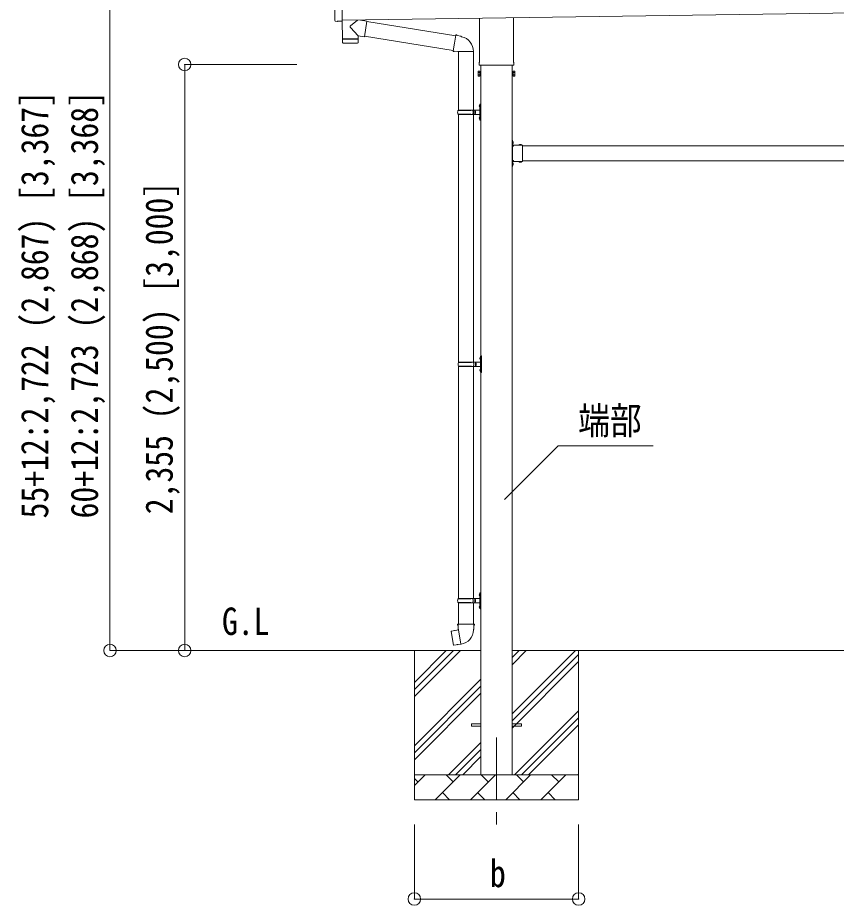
# Model space of a CAD drawing. Units: millimetres, scale not verified. Extents: x -88263 to 14131, y -29850 to 9646.
# Drawn here: x 1052 to 4340, y -5657 to -2090 of the extents above; entities that cross this region are included whole.
import ezdxf
from ezdxf.enums import TextEntityAlignment as Align

# ---------------------------------------------------------------- set-up
doc = ezdxf.new("R2010")
doc.units = ezdxf.units.MM
doc.header["$LTSCALE"] = 50
doc.header["$PDMODE"] = 32
doc.header["$PDSIZE"] = 50
doc.linetypes.add('CHAIN1', pattern=[8, 5, -1, 1, -1])
doc.linetypes.add('USER8', pattern=[4, 3, -1])
for name, color, linetype, lineweight in [('0-2_建具', 4, 'Continuous', 9), ('0-4_設備', 7, 'Continuous', 9), ('0-6_手摺', 5, 'Continuous', 5), ('0-7_ハッチ', 6, 'Continuous', 9), ('0-9_敷地', 7, 'Continuous', 9)]:
    doc.layers.add(name, color=color, linetype=linetype, lineweight=lineweight)
doc.styles.add('ＭＳ ゴシック', font='')
doc.styles.get('ＭＳ ゴシック').set_extended_font_data('MS Gothic')

msp = doc.modelspace()

# ---------------------------------------------------------------- linework, layer by layer
at = {"layer": '0-2_建具'}
for p, q in [((2352.51, -1905.36), (2355.33, -2103.19)), ((2355.29, -2100.43), (7719.98, -2023.79)), ((2325.91, -2101.26), (2325.24, -2054.24)), ((2335.72, -2104.48), (2328.79, -2104.21)), ((2336.46, -2104.19), (2337.11, -2103.55)), ((2337.11, -2103.55), (2355.35, -2104.2)), ((2355.33, -2103.19), (2355.35, -2104.2)), ((2906.73, -2268.2), (2906.73, -2092.55)), ((3043.33, -2090.6), (3043.33, -2268.2)), ((2905.03, -2276.97), (2905.03, -2271.47)), ((3042.97, -2280.47), (2907.1, -2280.47)), ((2912.53, -2280.47), (2912.53, -5132.97)), ((3037.53, -5132.97), (3037.53, -2280.47)), ((3045.03, -2271.47), (3045.03, -2276.97)), ((2901.03, -2306.47), (2901.79, -2305.15)), ((2901.03, -2306.47), (2901.03, -2323.47)), ((2908.03, -2305.15), (2901.79, -2305.15)), ((2908.03, -2310.06), (2901.79, -2310.06)), ((2908.03, -2324.78), (2908.03, -2305.15)), ((2908.03, -2305.77), (2910.53, -2305.77)), ((2908.03, -2324.17), (2908.03, -2305.77)), ((2910.53, -2304.47), (2912.53, -2304.47)), ((2910.53, -2325.47), (2910.53, -2304.47)), ((2912.53, -2304.47), (2912.53, -2325.47)), ((3037.53, -2304.47), (3037.53, -2325.47)), ((3039.53, -2304.47), (3037.53, -2304.47)), ((3039.53, -2325.47), (3039.53, -2304.47)), ((3042.03, -2305.77), (3039.53, -2305.77)), ((3042.03, -2305.15), (3048.27, -2305.15)), ((3042.03, -2324.78), (3042.03, -2305.15)), ((3042.03, -2324.17), (3042.03, -2305.77)), ((3042.03, -2310.06), (3048.27, -2310.06)), ((3049.03, -2306.47), (3048.27, -2305.15)), ((3049.03, -2306.47), (3049.03, -2323.47)), ((2901.03, -2323.47), (2901.79, -2324.78)), ((2908.03, -2319.88), (2901.79, -2319.88)), ((2908.03, -2324.78), (2901.79, -2324.78)), ((2910.53, -2324.17), (2908.03, -2324.17)), ((2912.53, -2325.47), (2910.53, -2325.47)), ((3037.53, -2325.47), (3039.53, -2325.47)), ((3039.53, -2324.17), (3042.03, -2324.17)), ((3042.03, -2319.88), (3048.27, -2319.88)), ((3042.03, -2324.78), (3048.27, -2324.78)), ((3049.03, -2323.47), (3048.27, -2324.78)), ((3037.53, -2581.97), (3037.53, -2601.97)), ((3039.53, -2581.97), (3037.53, -2581.97)), ((3037.53, -2588.97), (3039.53, -2588.97)), ((3037.53, -2594.97), (3039.53, -2594.97)), ((3039.53, -2581.97), (3039.53, -2601.97)), ((3039.53, -2586.07), (3039.53, -2597.87)), ((3040.04, -2586.07), (3039.53, -2586.07)), ((3040.04, -2597.87), (3039.53, -2597.87)), ((3079.53, -2601.97), (3039.53, -2601.97)), ((3040.04, -2586.07), (3040.04, -2597.87)), ((3064.63, -2601.46), (3064.63, -2601.97)), ((3076.43, -2601.46), (3064.63, -2601.46)), ((3076.43, -2601.97), (3064.63, -2601.97)), ((3076.43, -2601.46), (3076.43, -2601.97)), ((3079.53, -2601.97), (3079.53, -2667.97)), ((3038.03, -2604.97), (3038.03, -2664.97)), ((3043.53, -2604.97), (3038.03, -2604.97)), ((3043.53, -2603.97), (3039.53, -2603.97)), ((3039.53, -2605.97), (3043.53, -2605.97)), ((3039.53, -2605.97), (3039.53, -2663.97)), ((3043.53, -2605.97), (3043.53, -2603.97)), ((3079.53, -2604.97), (4670.53, -2604.97)), ((3037.53, -2667.97), (3037.53, -2687.97)), ((3037.53, -2674.97), (3039.53, -2674.97)), ((3043.53, -2664.97), (3038.03, -2664.97)), ((3039.53, -2663.97), (3043.53, -2663.97)), ((3039.53, -2665.97), (3043.53, -2665.97)), ((3079.53, -2667.97), (3039.53, -2667.97)), ((3039.53, -2667.97), (3039.53, -2687.97)), ((3039.53, -2672.07), (3039.53, -2683.87)), ((3040.04, -2672.07), (3039.53, -2672.07)), ((3040.04, -2672.07), (3040.04, -2683.87)), ((3043.53, -2663.97), (3043.53, -2665.97)), ((3076.43, -2667.97), (3064.63, -2667.97)), ((3064.63, -2668.48), (3064.63, -2667.97)), ((3076.43, -2668.48), (3064.63, -2668.48)), ((3076.43, -2668.48), (3076.43, -2667.97)), ((3079.53, -2664.97), (4670.53, -2664.97)), ((3037.53, -2680.97), (3039.53, -2680.97)), ((3039.53, -2687.97), (3037.53, -2687.97)), ((3040.04, -2683.87), (3039.53, -2683.87)), ((2875.03, -4937.47), (2875.03, -4928.47)), ((2875.03, -4928.47), (2912.53, -4928.47)), ((2875.03, -4937.47), (2912.53, -4937.47)), ((3037.53, -4928.47), (3075.03, -4928.47)), ((3037.53, -4937.47), (3075.03, -4937.47)), ((3075.03, -4937.47), (3075.03, -4928.47))]:
    msp.add_line(p, q, dxfattribs=at)
at = {"layer": '0-2_建具', "linetype": 'USER8'}
for p, q in [((3039.37, -2590.82), (3038.76, -2591.97)), ((3039.37, -2593.11), (3038.76, -2591.97)), ((3042.14, -2589.47), (3039.37, -2590.82)), ((3042.14, -2594.47), (3039.37, -2593.11)), ((3068.03, -2599.36), (3069.39, -2602.14)), ((3069.39, -2602.14), (3070.53, -2602.74)), ((3071.68, -2602.14), (3070.53, -2602.74)), ((3073.03, -2599.36), (3071.68, -2602.14)), ((3068.03, -2670.58), (3069.39, -2667.8)), ((3069.39, -2667.8), (3070.53, -2667.19)), ((3071.68, -2667.8), (3070.53, -2667.19)), ((3073.03, -2670.58), (3071.68, -2667.8)), ((3039.37, -2676.82), (3038.76, -2677.97)), ((3039.37, -2679.11), (3038.76, -2677.97)), ((3042.14, -2675.47), (3039.37, -2676.82)), ((3042.14, -2680.47), (3039.37, -2679.11))]:
    msp.add_line(p, q, dxfattribs=at)
at = {"layer": '0-2_建具', "color": 7, "linetype": 'CHAIN1'}
msp.add_line((2975.03, -4982.97), (2975.03, -5331.97), dxfattribs=at)
at = {"layer": '0-2_建具'}
for centre, radius, start, end in [((2909.03, -2271.47), 4, 125.09963, 180), ((2909.03, -2276.97), 4, 180, 194.47751), ((2909.03, -2276.97), 4, 194.47751, 241.04498), ((3041.03, -2276.97), 4, 298.95502, 345.52249), ((3041.03, -2271.47), 4, 0, 54.90037), ((3041.03, -2276.97), 4, 345.52249, 360), ((2917.27, -2314.97), 16.24, 162.41205, 197.58795), ((2905.38, -2307.61), 4.34, 145.61575, 214.38425), ((3032.79, -2314.97), 16.24, 342.41205, 17.58795), ((3044.69, -2307.61), 4.34, 325.61575, 34.38425), ((2905.38, -2322.33), 4.34, 145.61575, 214.38425), ((3044.69, -2322.33), 4.34, 325.61575, 34.38425), ((3039.53, -2601.97), 2, 180, 270), ((3034.3, -2591.97), 8.23, 314.2189, 45.7811), ((3070.53, -2607.2), 8.23, 44.2189, 135.7811), ((3039.53, -2667.97), 2, 90, 180), ((3034.3, -2677.97), 8.23, 314.2189, 45.7811), ((3070.53, -2662.74), 8.23, 224.2189, 315.7811)]:
    msp.add_arc(centre, radius, start, end, dxfattribs=at)
for centre, major_axis, start_param, end_param in [((2328.92, -2101.21), (-2.15, -2.1), 5.5252311, 7.0411395), ((2335.76, -2103.48), (-0.717, -0.7), 0.7579542, 1.5707963)]:
    msp.add_ellipse(centre, major_axis=major_axis, ratio=0.9974, start_param=start_param, end_param=end_param, dxfattribs=at)
at = {"layer": '0-4_設備'}
for p, q in [((2912.53, -4632.97), (2022.57, -4632.97)), ((2645.03, -4761.45), (2773.51, -4632.97)), ((2645.03, -4789.74), (2801.8, -4632.97)), ((2645.03, -4818.02), (2830.08, -4632.97)), ((2645.03, -4632.97), (2645.03, -5232.97)), ((3037.53, -4661.79), (3066.36, -4632.97)), ((3037.53, -4690.08), (3094.64, -4632.97)), ((3037.53, -4888.07), (3292.63, -4632.97)), ((4712.53, -4632.97), (3037.53, -4632.97)), ((3305.03, -4632.97), (3305.03, -5232.97)), ((3037.53, -4916.35), (3305.03, -4648.85)), ((3037.53, -4944.64), (3305.03, -4677.14)), ((2645.03, -5016.01), (2912.53, -4748.51)), ((2645.03, -5044.29), (2912.53, -4776.79)), ((2645.03, -5072.58), (2912.53, -4805.08)), ((3047.19, -5132.97), (3305.03, -4875.13)), ((3075.47, -5132.97), (3305.03, -4903.41)), ((3103.76, -5132.97), (3305.03, -4931.7)), ((2782.63, -5132.97), (2912.53, -5003.07)), ((2810.92, -5132.97), (2912.53, -5031.35)), ((2839.2, -5132.97), (2912.53, -5059.64)), ((2645.03, -5175.86), (2687.93, -5132.97)), ((2645.03, -5132.97), (3305.03, -5132.97)), ((2729.35, -5232.97), (2829.35, -5132.97)), ((2800.79, -5161.52), (2772.24, -5132.97)), ((2870.77, -5232.97), (2970.77, -5132.97)), ((2942.22, -5161.52), (2913.66, -5132.97)), ((3012.19, -5232.97), (3112.19, -5132.97)), ((3083.64, -5161.52), (3055.08, -5132.97)), ((3153.61, -5232.97), (3253.61, -5132.97)), ((3225.06, -5161.52), (3196.5, -5132.97)), ((3301.75, -5132.97), (3305.03, -5129.68)), ((2659.37, -5161.52), (2645.03, -5147.18)), ((2757.9, -5204.42), (2786.45, -5232.97)), ((2899.32, -5204.42), (2927.88, -5232.97)), ((3040.74, -5204.42), (3069.3, -5232.97)), ((3182.16, -5204.42), (3210.72, -5232.97)), ((3305.03, -5232.97), (2645.03, -5232.97))]:
    msp.add_line(p, q, dxfattribs=at)
at = {"layer": '0-6_手摺', "color": 6, "lineweight": 9}
for p, q in [((1422.57, -1910.89), (1422.57, -4632.97)), ((1722.57, -2277.97), (1722.57, -4632.97)), ((1722.57, -2277.97), (2172.57, -2277.97)), ((1422.57, -4632.97), (2022.57, -4632.97)), ((1722.57, -4632.97), (2022.57, -4632.97)), ((2645.03, -5631.97), (2645.03, -5331.97))]:
    msp.add_line(p, q, dxfattribs=at)
msp.add_lwpolyline([(2645.03, -5631.97), (3305.03, -5631.97), (3305.03, -5331.97)], dxfattribs=at)
at = {"layer": '0-6_手摺', "color": 6}
for p in [(1722.57, -2277.97), (1422.57, -4632.97), (1722.57, -4632.97), (2645.03, -5631.97), (3305.03, -5631.97)]:
    msp.add_point(p, dxfattribs=at)
at = {"layer": '0-7_ハッチ'}
for p, q in [((3222.67, -3810.89), (3006.66, -4026.9)), ((3603.98, -3810.89), (3222.67, -3810.89))]:
    msp.add_line(p, q, dxfattribs=at)
at = {"layer": '0-9_敷地'}
for p, q in [((2354.95, -2104.18), (2355.96, -2175.43)), ((2416.74, -2099.55), (2389.09, -2122.06)), ((2454.36, -2103.56), (2428.52, -2099.38)), ((2454.36, -2103.56), (2444.2, -2166.44)), ((2419.79, -2162.5), (2388.92, -2129.39)), ((2454.07, -2105.38), (2811.16, -2162.29)), ((2355.96, -2175.43), (2419.96, -2174.51)), ((2419.97, -2175.51), (2355.98, -2176.43)), ((2360.46, -2175.36), (2360.5, -2176.36)), ((2415.46, -2174.58), (2415.46, -2175.58)), ((2419.79, -2162.5), (2419.96, -2174.51)), ((2419.79, -2162.5), (2444.2, -2166.44)), ((2419.93, -2188.57), (2419.97, -2175.51)), ((2444.49, -2164.62), (2800.74, -2221.38)), ((2811.48, -2160.47), (2805.95, -2191.83)), ((2811.48, -2160.47), (2816.6, -2161.46)), ((2816.19, -2159.11), (2816.6, -2161.46)), ((2816.6, -2161.46), (2831.12, -2164.28)), ((2831.12, -2164.28), (2832.8, -2165.91)), ((2832.8, -2165.91), (2834.92, -2166.36)), ((2355.98, -2176.43), (2356.39, -2189.47)), ((2416.97, -2191.56), (2359.44, -2192.38)), ((2800.42, -2223.2), (2805.95, -2191.83)), ((2800.42, -2223.2), (2805.57, -2224.02)), ((2800.42, -2223.2), (2800.82, -2225.45)), ((2800.82, -2225.45), (2804.38, -2226.08)), ((2804.38, -2226.08), (2805.57, -2224.02)), ((2805.57, -2224.02), (2820.18, -2226.33)), ((2820.18, -2226.33), (2822.38, -2225.35)), ((2882.68, -2225.74), (2821.5, -2225.74)), ((2822.53, -2225.74), (2822.53, -2460.98)), ((2882.53, -2225.74), (2882.53, -2612.45)), ((2820.53, -2460.98), (2820.53, -2462.98)), ((2820.53, -2460.98), (2906.53, -2460.98)), ((2879.53, -2460.98), (2879.53, -2465.48)), ((2887.53, -2460.98), (2887.53, -2469.98)), ((2906.23, -2443.83), (2908.28, -2444.83)), ((2906.23, -2448.13), (2908.28, -2447.13)), ((2907.5, -2441.83), (2907.5, -2450.13)), ((2907.5, -2441.83), (2908.13, -2441.83)), ((2907.5, -2450.13), (2908.13, -2450.13)), ((2908.13, -2441.83), (2908.53, -2442.23)), ((2908.13, -2441.83), (2908.13, -2450.13)), ((2908.13, -2450.13), (2908.53, -2449.73)), ((2908.28, -2444.83), (2908.89, -2445.98)), ((2908.28, -2447.13), (2908.89, -2445.98)), ((2908.53, -2437.98), (2911.53, -2436.48)), ((2908.53, -2437.98), (2908.53, -2469.98)), ((2908.53, -2442.23), (2908.53, -2449.73)), ((2911.53, -2436.48), (2912.53, -2436.48)), ((2911.53, -2436.48), (2911.53, -2469.98)), ((2912.53, -2436.48), (2912.53, -2469.98)), ((2819.53, -2462.98), (2869.87, -2462.98)), ((2819.53, -2476.98), (2869.87, -2476.98)), ((2820.53, -2478.98), (2820.53, -2476.98)), ((2820.53, -2478.98), (2906.53, -2478.98)), ((2822.53, -2478.98), (2822.53, -3473.97)), ((2879.53, -2478.98), (2879.53, -2474.48)), ((2882.53, -2478.98), (2882.53, -3473.97)), ((2887.53, -2478.98), (2887.53, -2469.98)), ((2906.23, -2491.83), (2908.28, -2492.83)), ((2906.23, -2496.13), (2908.28, -2495.13)), ((2907.5, -2489.83), (2907.5, -2498.13)), ((2907.5, -2489.83), (2908.13, -2489.83)), ((2908.13, -2489.83), (2908.53, -2490.23)), ((2908.13, -2489.83), (2908.13, -2498.13)), ((2908.28, -2492.83), (2908.89, -2493.98)), ((2908.28, -2495.13), (2908.89, -2493.98)), ((2908.53, -2501.98), (2908.53, -2469.98)), ((2908.53, -2490.23), (2908.53, -2497.73)), ((2911.53, -2503.48), (2911.53, -2469.98)), ((2912.53, -2503.48), (2912.53, -2469.98)), ((2907.5, -2498.13), (2908.13, -2498.13)), ((2908.13, -2498.13), (2908.53, -2497.73)), ((2908.53, -2501.98), (2911.53, -2503.48)), ((2911.53, -2503.48), (2912.53, -2503.48)), ((2908.73, -3456.82), (2910.78, -3457.82)), ((2910, -3454.82), (2910, -3463.12)), ((2910, -3454.82), (2910.63, -3454.82)), ((2910.63, -3454.82), (2911.03, -3455.22)), ((2910.63, -3454.82), (2910.63, -3463.12)), ((2910.78, -3457.82), (2911.39, -3458.97)), ((2910.78, -3460.12), (2911.39, -3458.97)), ((2911.03, -3450.97), (2914.03, -3449.47)), ((2911.03, -3450.97), (2911.03, -3482.97)), ((2911.03, -3455.22), (2911.03, -3462.72)), ((2914.03, -3449.47), (2915.03, -3449.47)), ((2914.03, -3449.47), (2914.03, -3482.97)), ((2915.03, -3449.47), (2915.03, -3482.97)), ((2822.03, -3475.97), (2872.37, -3475.97)), ((2822.03, -3489.97), (2872.37, -3489.97)), ((2822.53, -3491.96), (2822.53, -4423.97)), ((2823.03, -3473.97), (2823.03, -3475.97)), ((2823.03, -3473.97), (2909.03, -3473.97)), ((2823.03, -3491.97), (2823.03, -3489.97)), ((2823.03, -3491.97), (2909.03, -3491.97)), ((2882.03, -3473.97), (2882.03, -3478.47)), ((2882.03, -3491.97), (2882.03, -3487.47)), ((2882.53, -3491.96), (2882.53, -4423.97)), ((2890.03, -3473.97), (2890.03, -3482.97)), ((2890.03, -3491.97), (2890.03, -3482.97)), ((2908.73, -3461.12), (2910.78, -3460.12)), ((2910, -3463.12), (2910.63, -3463.12)), ((2910.63, -3463.12), (2911.03, -3462.72)), ((2911.03, -3514.97), (2911.03, -3482.97)), ((2914.03, -3516.47), (2914.03, -3482.97)), ((2915.03, -3516.47), (2915.03, -3482.97)), ((2908.73, -3504.82), (2910.78, -3505.82)), ((2908.73, -3509.12), (2910.78, -3508.12)), ((2910, -3502.82), (2910, -3511.12)), ((2910, -3502.82), (2910.63, -3502.82)), ((2910, -3511.12), (2910.63, -3511.12)), ((2910.63, -3502.82), (2911.03, -3503.22)), ((2910.63, -3502.82), (2910.63, -3511.12)), ((2910.63, -3511.12), (2911.03, -3510.72)), ((2910.78, -3505.82), (2911.39, -3506.97)), ((2910.78, -3508.12), (2911.39, -3506.97)), ((2911.03, -3503.22), (2911.03, -3510.72)), ((2911.03, -3514.97), (2914.03, -3516.47)), ((2914.03, -3516.47), (2915.03, -3516.47)), ((2906.23, -4406.82), (2908.28, -4407.82)), ((2906.23, -4411.12), (2908.28, -4410.12)), ((2907.5, -4404.82), (2907.5, -4413.12)), ((2907.5, -4404.82), (2908.13, -4404.82)), ((2907.5, -4413.12), (2908.13, -4413.12)), ((2908.13, -4404.82), (2908.53, -4405.22)), ((2908.13, -4404.82), (2908.13, -4413.12)), ((2908.13, -4413.12), (2908.53, -4412.72)), ((2908.28, -4407.82), (2908.89, -4408.97)), ((2908.28, -4410.12), (2908.89, -4408.97)), ((2908.53, -4400.97), (2911.53, -4399.47)), ((2908.53, -4400.97), (2908.53, -4432.97)), ((2908.53, -4405.22), (2908.53, -4412.72)), ((2911.53, -4399.47), (2912.53, -4399.47)), ((2911.53, -4399.47), (2911.53, -4432.97)), ((2912.53, -4399.47), (2912.53, -4432.97)), ((2819.53, -4425.97), (2869.87, -4425.97)), ((2819.53, -4439.97), (2869.87, -4439.97)), ((2820.53, -4423.97), (2820.53, -4425.97)), ((2820.53, -4423.97), (2906.53, -4423.97)), ((2820.53, -4441.97), (2820.53, -4439.97)), ((2820.53, -4441.97), (2906.53, -4441.97)), ((2822.53, -4441.97), (2822.53, -4526.9)), ((2879.53, -4423.97), (2879.53, -4428.47)), ((2879.53, -4441.97), (2879.53, -4437.47)), ((2882.53, -4441.97), (2882.53, -4526.9)), ((2887.53, -4423.97), (2887.53, -4432.97)), ((2887.53, -4441.97), (2887.53, -4432.97)), ((2906.23, -4454.82), (2908.28, -4455.82)), ((2906.23, -4459.12), (2908.28, -4458.12)), ((2907.5, -4452.82), (2907.5, -4461.12)), ((2907.5, -4452.82), (2908.13, -4452.82)), ((2908.13, -4452.82), (2908.53, -4453.22)), ((2908.13, -4452.82), (2908.13, -4461.12)), ((2908.28, -4455.82), (2908.89, -4456.97)), ((2908.28, -4458.12), (2908.89, -4456.97)), ((2908.53, -4464.97), (2908.53, -4432.97)), ((2908.53, -4453.22), (2908.53, -4460.72)), ((2911.53, -4466.47), (2911.53, -4432.97)), ((2912.53, -4466.47), (2912.53, -4432.97)), ((2907.5, -4461.12), (2908.13, -4461.12)), ((2908.13, -4461.12), (2908.53, -4460.72)), ((2820.68, -4526.9), (2818.53, -4527.68)), ((2818.53, -4527.68), (2818.53, -4531.3)), ((2820.68, -4526.9), (2820.77, -4532.11)), ((2820.68, -4526.9), (2852.53, -4526.9)), ((2884.38, -4526.9), (2852.53, -4526.9)), ((2884.38, -4526.9), (2884.29, -4532.11)), ((2884.38, -4526.9), (2886.53, -4527.68)), ((2886.53, -4527.68), (2886.53, -4531.3)), ((2793.26, -4556.52), (2802.88, -4611.08)), ((2806.81, -4552.74), (2806.6, -4552.99)), ((2808.78, -4552.37), (2806.81, -4552.74)), ((2809.06, -4552.52), (2808.78, -4552.37)), ((2818.53, -4531.3), (2820.77, -4532.11)), ((2820.77, -4532.11), (2821.03, -4546.9)), ((2821.03, -4546.9), (2822.38, -4548.9)), ((2832.3, -4607.39), (2822.16, -4549.92)), ((2822.19, -4549.1), (2822.19, -4549.8)), ((2822.38, -4548.9), (2822.35, -4548.9)), ((2882.72, -4548.84), (2882.65, -4551)), ((2884.03, -4546.9), (2882.72, -4548.84)), ((2884.29, -4532.11), (2884.03, -4546.9)), ((2886.53, -4531.3), (2884.29, -4532.11)), ((2804.04, -4611.9), (2802.88, -4611.08)), ((2832.03, -4607.3), (2804.04, -4611.9)), ((2816.91, -4609.99), (2816.63, -4609.83)), ((2818.88, -4609.66), (2816.91, -4609.99)), ((2819.09, -4609.43), (2818.88, -4609.66)), ((2832.6, -4608.16), (2832.36, -4607.49))]:
    msp.add_line(p, q, dxfattribs=at)
for points in [[(2811.48, -2160.47), (2812.63, -2158.49), (2816.19, -2159.11)], [(2879.53, -2465.48), (2881.53, -2465.48), (2881.53, -2469.98)], [(2879.53, -2474.48), (2881.53, -2474.48), (2881.53, -2469.98)], [(2887.53, -2465.48), (2890.53, -2465.48), (2890.53, -2469.98)], [(2887.53, -2474.48), (2890.53, -2474.48), (2890.53, -2469.98)], [(2882.03, -3478.47), (2884.03, -3478.47), (2884.03, -3482.97)], [(2882.03, -3487.47), (2884.03, -3487.47), (2884.03, -3482.97)], [(2890.03, -3478.47), (2893.03, -3478.47), (2893.03, -3482.97)], [(2890.03, -3487.47), (2893.03, -3487.47), (2893.03, -3482.97)], [(2879.53, -4428.47), (2881.53, -4428.47), (2881.53, -4432.97)], [(2879.53, -4437.47), (2881.53, -4437.47), (2881.53, -4432.97)], [(2887.53, -4428.47), (2890.53, -4428.47), (2890.53, -4432.97)], [(2887.53, -4437.47), (2890.53, -4437.47), (2890.53, -4432.97)], [(2908.53, -4464.97), (2911.53, -4466.47), (2912.53, -4466.47)], [(2821.94, -4550.1), (2794.07, -4555.35), (2793.26, -4556.52)]]:
    msp.add_lwpolyline(points, dxfattribs=at)
for centre, radius, start, end in [((2392.4, -2125.81), 5, 131.47396, 225.79244), ((2822.38, -2225.35), 60.3, 359.62495, 78), ((2359.39, -2189.38), 3, 181.81845, 270.86677), ((2416.93, -2188.56), 3, 270.81845, 359.81845), ((2869.87, -2460.98), 2, 270, 359.99998), ((2911.83, -2445.98), 6, 136.21765, 223.78235), ((2906.53, -2458.98), 2, 270, 359.99998), ((2868.28, -2469.98), 49.25, 171.82876, 180.00002), ((2868.28, -2469.98), 49.25, 180.00002, 188.17127), ((2869.87, -2478.98), 2, 0.00005, 90.00004), ((2911.83, -2493.98), 6, 136.21765, 223.78235), ((2906.53, -2480.98), 2, 0.00005, 90.00004), ((2914.33, -3458.97), 6, 136.21765, 223.78235), ((2870.78, -3482.97), 49.25, 171.82876, 180.00002), ((2870.78, -3482.97), 49.25, 180.00002, 188.17127), ((2872.37, -3473.97), 2, 270, 359.99998), ((2872.37, -3491.97), 2, 0.00005, 90.00004), ((2909.03, -3471.97), 2, 270, 359.99998), ((2909.03, -3493.97), 2, 0.00005, 90.00004), ((2914.33, -3506.97), 6, 136.21765, 223.78235), ((2911.83, -4408.97), 6, 136.21765, 223.78235), ((2906.53, -4421.97), 2, 270, 359.99998), ((2868.28, -4432.97), 49.25, 171.82876, 180.00002), ((2868.28, -4432.97), 49.25, 180.00002, 188.17127), ((2869.87, -4423.97), 2, 270, 359.99998), ((2869.87, -4441.97), 2, 0.00005, 90.00004), ((2911.83, -4456.97), 6, 136.21765, 223.78235), ((2906.53, -4443.97), 2, 0.00005, 90.00004), ((2821.89, -4549.8), 0.3, 280.66842, 0), ((2822.39, -4549.1), 0.2, 100, 180), ((2822.38, -4548.9), 60.3, 279.96938, 358), ((2832.08, -4607.6), 0.3, 20, 99.33158), ((2832.79, -4608.09), 0.2, 200, 279.96938)]:
    msp.add_arc(centre, radius, start, end, dxfattribs=at)

# ---------------------------------------------------------------- texts
at = {"layer": '0-4_設備', "style": 'ＭＳ ゴシック', "width": 0.85}
msp.add_text('G.L', height=110, dxfattribs=at).set_placement((1872.38, -4603.52), align=Align.BOTTOM_LEFT)
at = {"layer": '0-6_手摺', "color": 7, "style": 'ＭＳ ゴシック', "width": 0.85}
for s, p in [('55+12:2,722 (2,867) [3,367]', (1207.57, -4102.29)), ('60+12:2,723 (2,868) [3,368]', (1407.57, -4102.29)), ('2,355 (2,500) [3,000]', (1707.57, -4085.47))]:
    msp.add_text(s, height=110, rotation=90, dxfattribs=at).set_placement(p, align=Align.BOTTOM_LEFT)
msp.add_text('b', height=110, dxfattribs=at).set_placement((2948.78, -5616.97), align=Align.BOTTOM_LEFT)
at = {"layer": '0-7_ハッチ', "color": 7, "style": 'ＭＳ ゴシック', "width": 0.85}
msp.add_text('端部', height=110, dxfattribs=at).set_placement((3302.93, -3797.2), align=Align.BOTTOM_LEFT)

doc.saveas('drawing.dxf')
